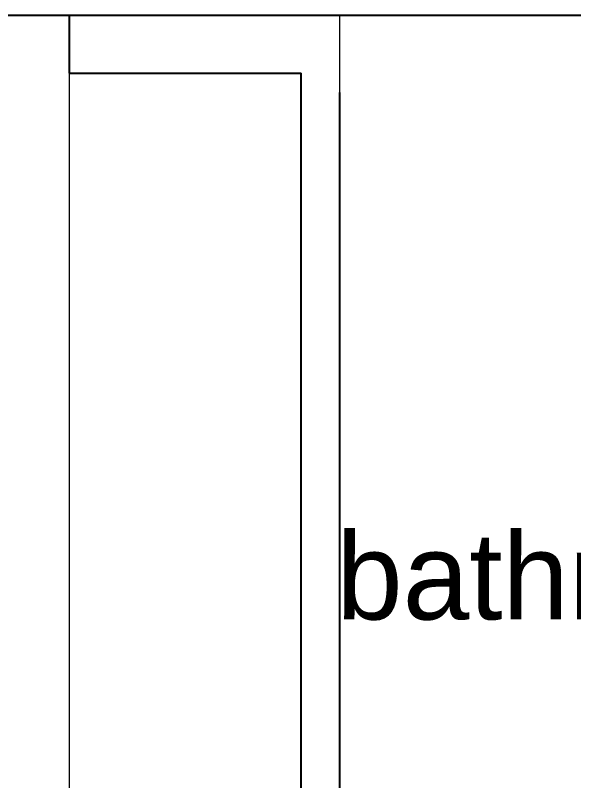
# Model space of a CAD drawing. Header units: metres. Extents: x 6.9 to 88.2, y -7.2 to 15.9.
# Drawn here: x 30.426 to 31.871, y 10.029 to 12.009 of the extents above; entities that cross this region are included whole.
import ezdxf
from ezdxf.enums import TextEntityAlignment as Align

# ---------------------------------------------------------------- set-up
doc = ezdxf.new("R2010")
doc.units = ezdxf.units.M
doc.layers.get('0').update_dxf_attribs({"lineweight": 9})
doc.layers.add('CASCO', color=86, linetype='Continuous', lineweight=5)
doc.layers.add('walls', color=6, linetype='Continuous')
doc.styles.add('COTA50', font='swissci.ttf', dxfattribs={"height": 0.09})

# ---------------------------------------------------------------- blocks, each defined once
blk = doc.blocks.new('secondfloor')
for p, q in [((31.2655, 11.8091), (31.2655, 12.0091)), ((30.5655, 11.8591), (30.5655, 9.0461))]:
    blk.add_line(p, q)
at = {"layer": 'walls'}
for p, q in [((30.2588, 12.0091), (31.2655, 12.0091)), ((30.5655, 12.0091), (30.5655, 11.8591)), ((31.2655, 12.0091), (33.1655, 12.0091)), ((30.5655, 11.8591), (31.1655, 11.8591)), ((31.1655, 8.8961), (31.1655, 11.8591)), ((31.2655, 8.9961), (31.2655, 11.8091))]:
    blk.add_line(p, q, dxfattribs=at)
at = {"layer": 'CASCO', "style": 'COTA50', "width": 1.2}
blk.add_text('bathroom', height=0.225, dxfattribs=at).set_placement((31.9095, 10.5631, 1.2459), align=Align.MIDDLE)

msp = doc.modelspace()

# ---------------------------------------------------------------- block references
msp.add_blockref('secondfloor', (0, 0))

doc.saveas('drawing.dxf')
